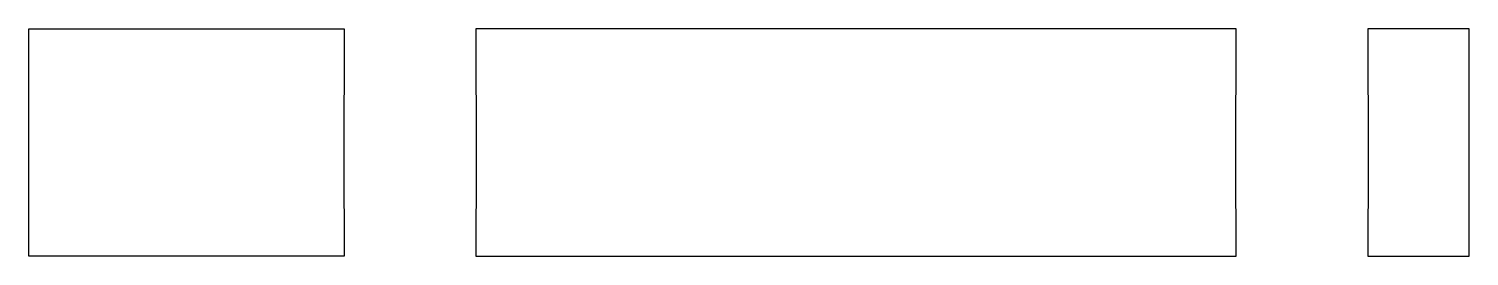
# Model space of a CAD drawing. Header units: metres. Extents: x -18.5 to 13.8, y -1.1 to 46.5.
# Drawn here: x -18.55 to 13.75, y -1.1 to 4 of the extents above.
import ezdxf

# ---------------------------------------------------------------- set-up
doc = ezdxf.new("R2010")
doc.units = ezdxf.units.M

msp = doc.modelspace()

# ---------------------------------------------------------------- linework, layer by layer
for p, q in [((-18.55, 3.853), (-18.55, 4)), ((-18.55, 4), (-13.785, 4)), ((-13.785, 4), (-13.077, 4)), ((-13.077, 4), (-11.932, 4)), ((-11.932, 4), (-11.476, 4)), ((-11.476, 4), (-11.483, 1.035)), ((-11.476, 4), (-11.476, 4)), ((3.48, 4), (-8.524, 4)), ((-8.524, 4), (-8.517, 1.035)), ((8.524, 4), (3.48, 4)), ((8.517, 1.035), (8.524, 4)), ((11.636, 4), (11.476, 4)), ((11.476, 4), (11.483, 1.035)), ((11.989, 4), (11.636, 4)), ((13.75, 4), (11.989, 4)), ((13.75, 2.497), (13.75, 4)), ((-18.55, 2.497), (-18.55, 3.853)), ((-18.55, -0.35), (-18.55, 2.497)), ((13.75, -1.1), (13.75, 2.497)), ((-11.483, 1.035), (-11.478, -1.1)), ((-8.517, 1.035), (-8.522, -1.1)), ((-8.517, 1.035), (-8.517, 1.035)), ((8.522, -1.1), (8.517, 1.035)), ((11.483, 1.035), (11.478, -1.1)), ((-18.55, -0.431), (-18.55, -0.35)), ((-18.55, -0.492), (-18.55, -0.431)), ((-18.55, -0.529), (-18.55, -0.492)), ((-18.55, -0.879), (-18.55, -0.529)), ((-18.55, -0.901), (-18.55, -0.879)), ((-18.55, -0.908), (-18.55, -0.901)), ((-18.55, -1.1), (-18.55, -0.908)), ((-17.638, -1.1), (-18.55, -1.1)), ((-11.611, -1.1), (-17.638, -1.1)), ((-11.478, -1.1), (-11.611, -1.1)), ((-8.522, -1.1), (-4.976, -1.1)), ((-4.976, -1.1), (8.522, -1.1)), ((11.478, -1.1), (11.518, -1.1)), ((11.518, -1.1), (13.75, -1.1)), ((11.518, -1.1), (11.518, -1.1))]:
    msp.add_line(p, q)

doc.saveas('drawing.dxf')
